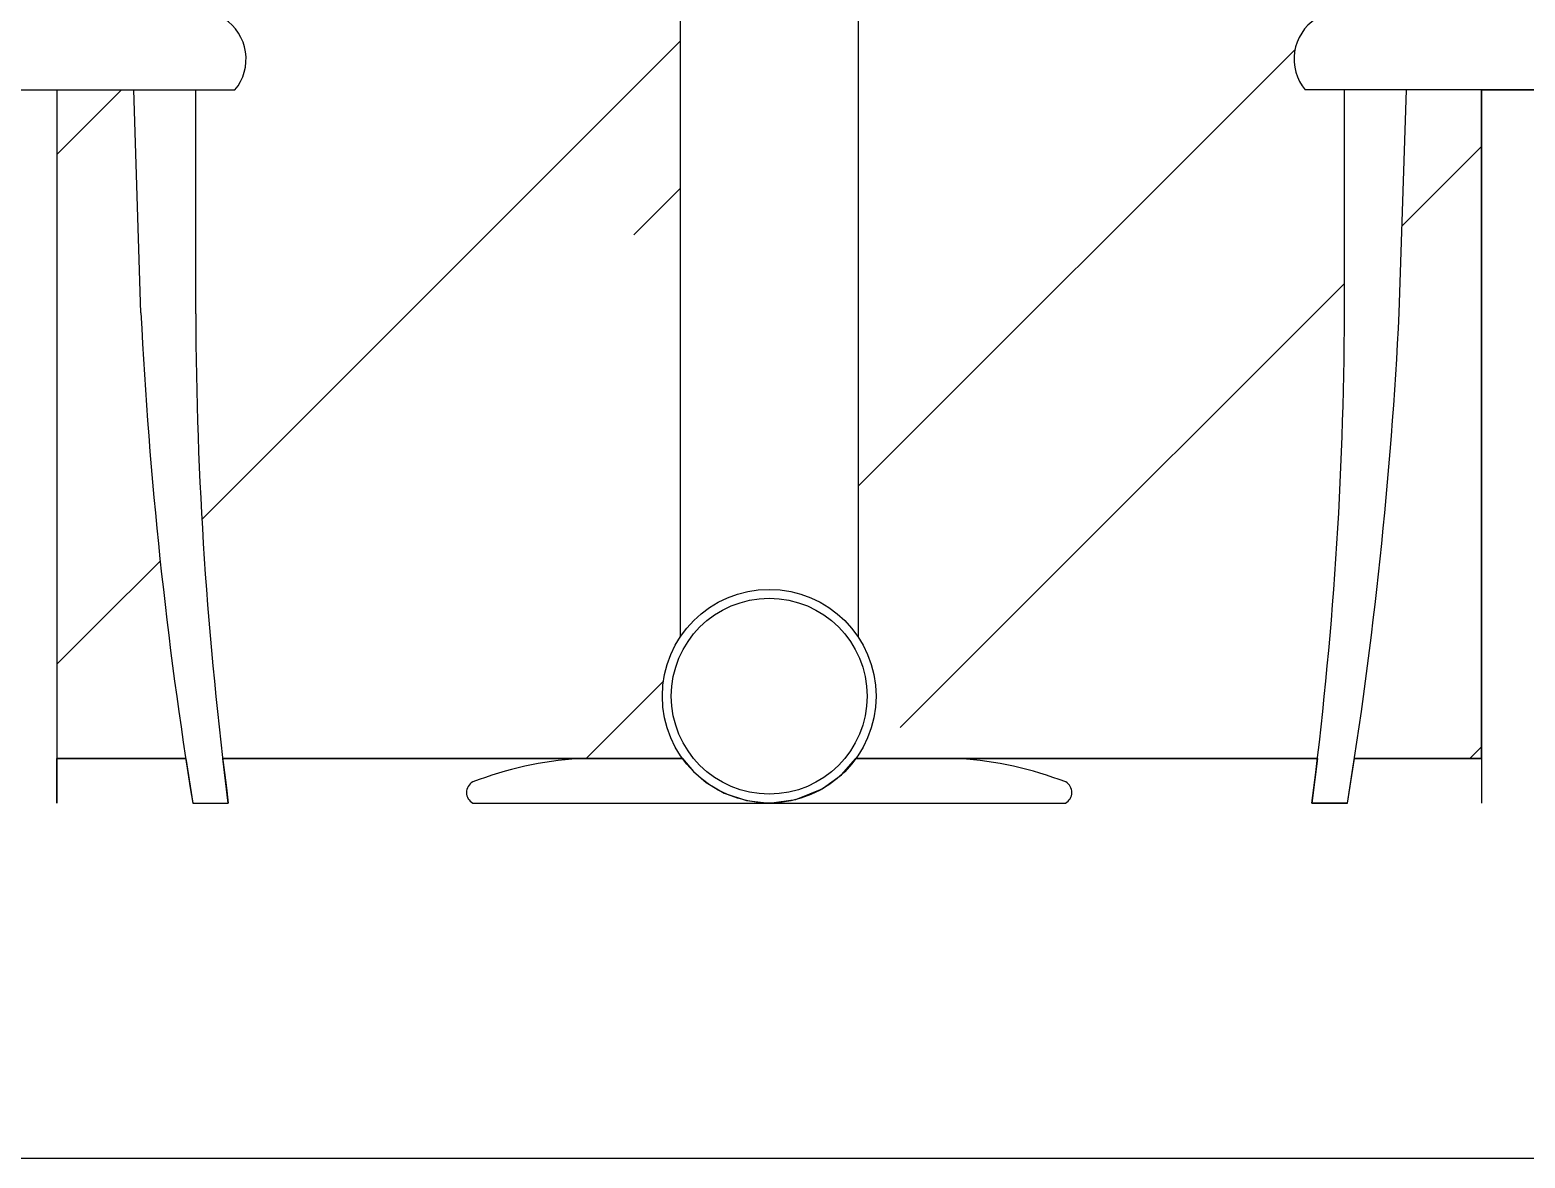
# Model space of a CAD drawing. Header units: millimetres. Extents: x 37301 to 64830, y 24173 to 38860.
# Drawn here: x 50389 to 51229, y 36235 to 36869 of the extents above; entities that cross this region are included whole.
import ezdxf

# ---------------------------------------------------------------- set-up
doc = ezdxf.new("R2010")
doc.units = ezdxf.units.MM
doc.layers.add('www.cad-blocks.net', color=7, linetype='Continuous')

# ---------------------------------------------------------------- blocks, each defined once
blk = doc.blocks.new('A$C0AC957C6')
for p, q in [((756.12, 735), (756.12, 93.17)), ((856.12, 735), (856.12, 93.17)), ((487.48, 159.27), (756.12, 427.9)), ((856.12, 177.88), (1101.43, 423.2)), ((110.18, 400.54), (406.12, 400.54)), ((346.82, 400.54), (506.08, 400.54)), ((406.12, 400.54), (406.12, 0)), ((406.12, 364.28), (442.38, 400.54)), ((406.12, 400.54), (406.12, 0)), ((453.3, 275.24), (449.25, 400.54)), ((484.08, 274.77), (484.08, 400.54)), ((1266.41, 400.54), (1107.16, 400.54)), ((1129.16, 274.77), (1129.16, 400.54)), ((1159.93, 275.24), (1163.98, 400.54)), ((1206.12, 25), (1206.12, 400.54)), ((1206.12, 400.54), (1503.05, 400.54)), ((1206.12, 400.54), (1206.12, 0)), ((1161.51, 324.18), (1206.12, 368.78)), ((730.12, 319.18), (756.12, 345.17)), ((937.33, 100), (1129.16, 291.82)), ((428.21, 100), (464.13, 135.91)), ((406.12, 77.9), (428.21, 100)), ((879.68, 42.35), (937.33, 100)), ((703.23, 25), (746.72, 68.49)), ((1199.62, 25), (1206.12, 31.49)), ((406.12, 0), (406.12, 25)), ((406.12, 25), (478.43, 25)), ((478.43, 25), (406.12, 25)), ((478.43, 25), (482.36, 0)), ((502.36, 0), (499.24, 25)), ((499.24, 25), (757.38, 25)), ((757.38, 25), (499.24, 25)), ((699.08, 25), (757.38, 25)), ((757.38, 25), (763.56, 17.7)), ((763.56, 17.7), (770.65, 11.6)), ((846.65, 15.76), (854.85, 25)), ((854.85, 25), (1114, 25)), ((854.85, 25), (913.15, 25)), ((1114, 25), (854.85, 25)), ((1114, 25), (1110.87, 0)), ((1130.87, 0), (1134.8, 25)), ((1134.8, 25), (1206.12, 25)), ((1206.12, 25), (1134.8, 25)), ((770.65, 11.6), (780.88, 5.57)), ((835.85, 7.89), (846.65, 15.76)), ((482.36, 0), (502.36, 0)), ((482.36, 0), (502.36, 0)), ((639.74, 0), (972.49, 0)), ((780.88, 5.57), (793.33, 1.38)), ((793.33, 1.38), (806.12, 0)), ((806.12, 0), (821.09, 1.9)), ((821.09, 1.9), (835.85, 7.89)), ((1110.87, 0), (1130.87, 0)), ((1130.87, 0), (1110.87, 0))]:
    blk.add_line(p, q)
for radius in [60, 55]:
    blk.add_circle((806.12, 60), radius)
for centre, radius, start, end in [((485.17, 417.88), 27.16, 320.33352, 56.54768), ((1128.06, 417.88), 27.16, 123.45232, 219.66648), ((2931.29, 397.72), 2481.02, 182.82978, 189.22473), ((2647.41, 280.74), 2163.34, 180.15789, 187.45629), ((-1034.18, 280.74), 2163.34, 352.54371, 359.84211), ((-1318.06, 397.72), 2481.02, 350.77527, 357.17022), ((713.56, -181.14), 206.65, 94.01717, 110.97109), ((898.67, -181.14), 206.65, 69.02891, 85.98283), ((642.81, 5.95), 6.69, 118.66928, 242.70272), ((969.42, 5.95), 6.69, 297.29728, 61.33072)]:
    blk.add_arc(centre, radius, start, end)
blk = doc.blocks.new('FORMAT')
at = {"color": 155, "true_color": 0x546d8e}
blk.add_line((39819.44, 36235.34), (64830.17, 36235.34), dxfattribs=at)

msp = doc.modelspace()

# ---------------------------------------------------------------- block references
msp.add_blockref('A$C0AC957C6', (49998.48, 36434.76))
at = {"layer": 'www.cad-blocks.net'}
msp.add_blockref('FORMAT', (0, 0), dxfattribs=at)

doc.saveas('drawing.dxf')
